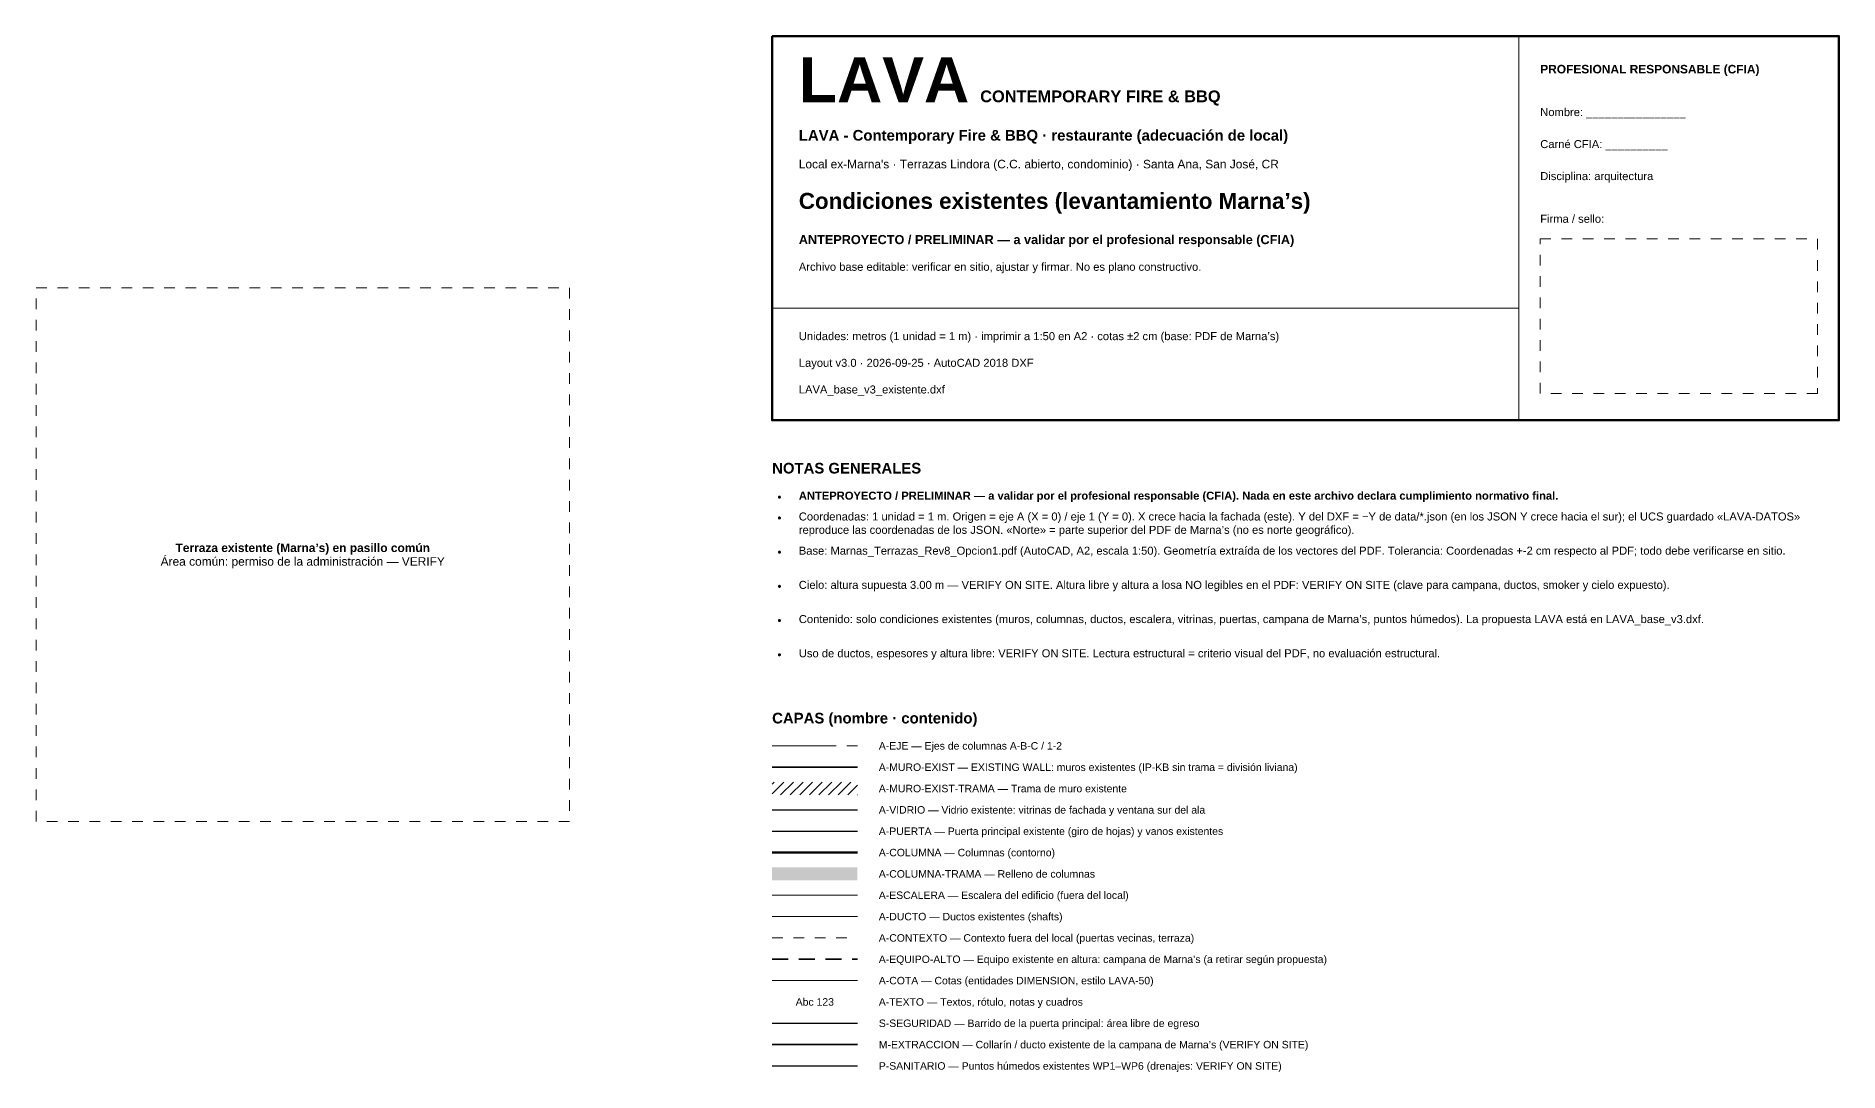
# Model space of a CAD drawing. Header units: metres. Extents: x -2.4 to 35.9, y -17.6 to 2.7.
# Drawn here: x 19.04 to 35.94, y -7.38 to 2.33 of the extents above; entities that cross this region are included whole.
import ezdxf
from ezdxf.enums import TextEntityAlignment as Align

# ---------------------------------------------------------------- set-up
doc = ezdxf.new("R2010")
doc.units = ezdxf.units.M
for name, pattern in [('LAVA_EJE', [0.9, 0.6, -0.1, 0.1, -0.1]), ('LAVA_FINO', [0.09, 0.06, -0.03]), ('LAVA_OCULTO', [0.21, 0.15, -0.06])]:
    doc.linetypes.add(name, pattern=pattern)
for name, color, linetype, lineweight in [('A-COLUMNA', 7, 'Continuous', 50), ('A-COLUMNA-TRAMA', 8, 'Continuous', 5), ('A-CONTEXTO', 9, 'LAVA_FINO', 13), ('A-COTA', 7, 'Continuous', 13), ('A-DUCTO', 8, 'Continuous', 18), ('A-EJE', 8, 'LAVA_EJE', 13), ('A-EQUIPO-ALTO', 30, 'LAVA_OCULTO', 35), ('A-ESCALERA', 8, 'Continuous', 18), ('A-MURO-EXIST', 8, 'Continuous', 35), ('A-MURO-EXIST-TRAMA', 253, 'Continuous', 5), ('A-PUERTA', 150, 'Continuous', 25), ('A-TEXTO', 7, 'Continuous', 18), ('A-VIDRIO', 4, 'Continuous', 25), ('M-EXTRACCION', 6, 'Continuous', 35), ('P-SANITARIO', 5, 'Continuous', 25), ('S-SEGURIDAD', 1, 'Continuous', 25)]:
    doc.layers.add(name, color=color, linetype=linetype, lineweight=lineweight)
doc.styles.add('LAVA', font='arial.ttf')
doc.styles.add('LAVA-B', font='arialbd.ttf')

# ---------------------------------------------------------------- blocks, each defined once
blk = doc.blocks.new('LAVA-ROTULO')
for p, q in [((7, 0), (7, -3.6)), ((0, -2.55), (7, -2.55))]:
    blk.add_line(p, q)
at = {"lineweight": 50}
blk.add_lwpolyline([(0, 0), (10, 0), (10, -3.6), (0, -3.6)], close=True, dxfattribs=at)
at = {"linetype": 'LAVA_FINO'}
blk.add_lwpolyline([(7.2, -1.9), (9.8, -1.9), (9.8, -3.35), (7.2, -3.35)], close=True, dxfattribs=at)
for s, height, style, p in [('LAVA', 0.42, 'LAVA-B', (0.25, -0.62)), ('PROFESIONAL RESPONSABLE (CFIA)', 0.08, 'LAVA-B', (7.2, -0.35)), ('CONTEMPORARY FIRE & BBQ', 0.11, 'LAVA-B', (1.95, -0.62)), ('Firma / sello:', 0.075, 'LAVA', (7.2, -1.75))]:
    blk.add_text(s, height=height, dxfattribs=dict(style=style)).set_placement(p)
for tag, p, height, style in [('PROFESIONAL', (7.2, -0.75), 0.075, 'LAVA'), ('PROYECTO', (0.25, -0.98), 0.1, 'LAVA-B'), ('CARNE_CFIA', (7.2, -1.05), 0.075, 'LAVA'), ('UBICACION', (0.25, -1.24), 0.08, 'LAVA'), ('DISCIPLINA', (7.2, -1.35), 0.075, 'LAVA'), ('DOCUMENTO', (0.25, -1.62), 0.15, 'LAVA-B'), ('ESTADO', (0.25, -1.95), 0.085, 'LAVA-B'), ('NOTA', (0.25, -2.2), 0.075, 'LAVA'), ('ESCALA', (0.25, -2.85), 0.075, 'LAVA'), ('VERSION', (0.25, -3.1), 0.075, 'LAVA'), ('ARCHIVO', (0.25, -3.35), 0.075, 'LAVA')]:
    blk.add_attdef(tag, p, '', height=height, dxfattribs=dict(style=style))

msp = doc.modelspace()

# ---------------------------------------------------------------- hatches: boundary and pattern name
at = {"layer": 'A-COLUMNA-TRAMA'}
h = msp.add_hatch(color=256, dxfattribs=at)
h.dxf.hatch_style = 1
h.paths.add_polyline_path([(26.74, -5.4625), (26.74, -5.5825), (25.94, -5.5825), (25.94, -5.4625)])
at = {"layer": 'A-MURO-EXIST-TRAMA'}
h = msp.add_hatch(dxfattribs=at)
h.set_pattern_fill('ANSI31', color=256, scale=0.02)
h.paths.add_polyline_path([(26.74, -4.6625), (26.74, -4.7825), (25.94, -4.7825), (25.94, -4.6625)])

# ---------------------------------------------------------------- linework, layer by layer
at = {"layer": 'A-COLUMNA'}
msp.add_line((25.94, -5.3225), (26.74, -5.3225), dxfattribs=at)
at = {"layer": 'A-CONTEXTO'}
msp.add_line((25.94, -6.1225), (26.74, -6.1225), dxfattribs=at)
msp.add_lwpolyline([(19.04, -0.03), (24.04, -0.03), (24.04, -5.03), (19.04, -5.03)], close=True, dxfattribs=at)
at = {"layer": 'A-COTA'}
msp.add_line((25.94, -6.5225), (26.74, -6.5225), dxfattribs=at)
at = {"layer": 'A-DUCTO'}
msp.add_line((25.94, -5.9225), (26.74, -5.9225), dxfattribs=at)
at = {"layer": 'A-EJE'}
msp.add_line((25.94, -4.3225), (26.74, -4.3225), dxfattribs=at)
at = {"layer": 'A-EQUIPO-ALTO'}
msp.add_line((25.94, -6.3225), (26.74, -6.3225), dxfattribs=at)
at = {"layer": 'A-ESCALERA'}
msp.add_line((25.94, -5.7225), (26.74, -5.7225), dxfattribs=at)
at = {"layer": 'A-MURO-EXIST'}
msp.add_line((25.94, -4.5225), (26.74, -4.5225), dxfattribs=at)
at = {"layer": 'A-PUERTA'}
msp.add_line((25.94, -5.1225), (26.74, -5.1225), dxfattribs=at)
at = {"layer": 'A-VIDRIO'}
msp.add_line((25.94, -4.9225), (26.74, -4.9225), dxfattribs=at)
at = {"layer": 'M-EXTRACCION'}
msp.add_line((25.94, -7.1225), (26.74, -7.1225), dxfattribs=at)
at = {"layer": 'P-SANITARIO'}
msp.add_line((25.94, -7.3225), (26.74, -7.3225), dxfattribs=at)
at = {"layer": 'S-SEGURIDAD'}
msp.add_line((25.94, -6.9225), (26.74, -6.9225), dxfattribs=at)

# ---------------------------------------------------------------- block references
at = {"layer": 'A-TEXTO'}
ref = msp.add_blockref('LAVA-ROTULO', (25.94, 2.33), dxfattribs=at)
ref.add_attrib('PROYECTO', 'LAVA - Contemporary Fire & BBQ · restaurante (adecuación de local)', (26.19, 1.35), dxfattribs={"height": 0.1, "style": 'LAVA-B'})
ref.add_attrib('UBICACION', "Local ex-Marna's · Terrazas Lindora (C.C. abierto, condominio) · Santa Ana, San José, CR", (26.19, 1.09), dxfattribs={"height": 0.08, "style": 'LAVA'})
ref.add_attrib('DOCUMENTO', 'Condiciones existentes (levantamiento Marna’s)', (26.19, 0.71), dxfattribs={"height": 0.15, "style": 'LAVA-B'})
ref.add_attrib('ESTADO', 'ANTEPROYECTO / PRELIMINAR — a validar por el profesional responsable (CFIA)', (26.19, 0.38), dxfattribs={"height": 0.085, "style": 'LAVA-B'})
ref.add_attrib('NOTA', 'Archivo base editable: verificar en sitio, ajustar y firmar. No es plano constructivo.', (26.19, 0.13), dxfattribs={"height": 0.075, "style": 'LAVA'})
ref.add_attrib('ESCALA', 'Unidades: metros (1 unidad = 1 m) · imprimir a 1:50 en A2 · cotas ±2 cm (base: PDF de Marna’s)', (26.19, -0.52), dxfattribs={"height": 0.075, "style": 'LAVA'})
ref.add_attrib('VERSION', 'Layout v3.0 · 2026-09-25 · AutoCAD 2018 DXF', (26.19, -0.77), dxfattribs={"height": 0.075, "style": 'LAVA'})
ref.add_attrib('ARCHIVO', 'LAVA_base_v3_existente.dxf', (26.19, -1.02), dxfattribs={"height": 0.075, "style": 'LAVA'})
ref.add_attrib('PROFESIONAL', 'Nombre: ________________', (33.14, 1.58), dxfattribs={"height": 0.075, "style": 'LAVA'})
ref.add_attrib('CARNE_CFIA', 'Carné CFIA: __________', (33.14, 1.28), dxfattribs={"height": 0.075, "style": 'LAVA'})
ref.add_attrib('DISCIPLINA', 'Disciplina: arquitectura', (33.14, 0.98), dxfattribs={"height": 0.075, "style": 'LAVA'})

# ---------------------------------------------------------------- texts
at = {"layer": 'A-CONTEXTO'}
for s, style, p in [('Área común: permiso de la administración — VERIFY', 'LAVA', (21.54, -2.594)), ('Terraza existente (Marna’s) en pasillo común', 'LAVA-B', (21.54, -2.466))]:
    msp.add_text(s, height=0.08, dxfattribs=dict(at, style=style)).set_placement(p, align=Align.MIDDLE_CENTER)
at = {"layer": 'A-TEXTO'}
for s, height, style, p in [('NOTAS GENERALES', 0.1, 'LAVA-B', (25.94, -1.72)), ('•', 0.075, 'LAVA', (25.99, -1.99)), ('•', 0.075, 'LAVA', (25.99, -2.1852)), ('•', 0.075, 'LAVA', (25.99, -2.5057)), ('•', 0.075, 'LAVA', (25.99, -2.8262)), ('•', 0.075, 'LAVA', (25.99, -3.1467)), ('•', 0.075, 'LAVA', (25.99, -3.4672)), ('CAPAS (nombre · contenido)', 0.1, 'LAVA-B', (25.94, -4.0625)), ('A-EJE — Ejes de columnas A-B-C / 1-2', 0.07, 'LAVA', (26.94, -4.3225)), ('A-MURO-EXIST — EXISTING WALL: muros existentes (IP-KB sin trama = división liviana)', 0.07, 'LAVA', (26.94, -4.5225)), ('A-MURO-EXIST-TRAMA — Trama de muro existente', 0.07, 'LAVA', (26.94, -4.7225)), ('A-VIDRIO — Vidrio existente: vitrinas de fachada y ventana sur del ala', 0.07, 'LAVA', (26.94, -4.9225)), ('A-PUERTA — Puerta principal existente (giro de hojas) y vanos existentes', 0.07, 'LAVA', (26.94, -5.1225)), ('A-COLUMNA — Columnas (contorno)', 0.07, 'LAVA', (26.94, -5.3225)), ('A-COLUMNA-TRAMA — Relleno de columnas', 0.07, 'LAVA', (26.94, -5.5225)), ('A-ESCALERA — Escalera del edificio (fuera del local)', 0.07, 'LAVA', (26.94, -5.7225)), ('A-DUCTO — Ductos existentes (shafts)', 0.07, 'LAVA', (26.94, -5.9225)), ('A-CONTEXTO — Contexto fuera del local (puertas vecinas, terraza)', 0.07, 'LAVA', (26.94, -6.1225)), ('A-EQUIPO-ALTO — Equipo existente en altura: campana de Marna’s (a retirar según propuesta)', 0.07, 'LAVA', (26.94, -6.3225)), ('A-COTA — Cotas (entidades DIMENSION, estilo LAVA-50)', 0.07, 'LAVA', (26.94, -6.5225)), ('A-TEXTO — Textos, rótulo, notas y cuadros', 0.07, 'LAVA', (26.94, -6.7225)), ('S-SEGURIDAD — Barrido de la puerta principal: área libre de egreso', 0.07, 'LAVA', (26.94, -6.9225)), ('M-EXTRACCION — Collarín / ducto existente de la campana de Marna’s (VERIFY ON SITE)', 0.07, 'LAVA', (26.94, -7.1225)), ('P-SANITARIO — Puntos húmedos existentes WP1–WP6 (drenajes: VERIFY ON SITE)', 0.07, 'LAVA', (26.94, -7.3225))]:
    msp.add_text(s, height=height, dxfattribs=dict(at, style=style)).set_placement(p, align=Align.MIDDLE_LEFT)
at = {"layer": 'A-TEXTO', "style": 'LAVA'}
msp.add_text('Abc 123', height=0.07, dxfattribs=at).set_placement((26.34, -6.7225), align=Align.MIDDLE_CENTER)
at = {"layer": 'A-TEXTO', "color": 1, "insert": (26.19, -1.94), "char_height": 0.075, "width": 9.7, "attachment_point": 1, "style": 'LAVA-B'}
msp.add_mtext('ANTEPROYECTO / PRELIMINAR — a validar por el profesional responsable (CFIA). Nada en este archivo declara cumplimiento normativo final.', dxfattribs=at)
at = {"layer": 'A-TEXTO', "char_height": 0.075, "width": 9.7, "attachment_point": 1, "style": 'LAVA'}
for s, insert in [('Coordenadas: 1 unidad = 1 m. Origen = eje A (X = 0) / eje 1 (Y = 0). X crece hacia la fachada (este). Y del DXF = −Y de data/*.json (en los JSON Y crece hacia el sur); el UCS guardado «LAVA-DATOS» reproduce las coordenadas de los JSON. «Norte» = parte superior del PDF de Marna’s (no es norte geográfico).', (26.19, -2.1353)), ('Base: Marnas_Terrazas_Rev8_Opcion1.pdf (AutoCAD, A2, escala 1:50). Geometría extraída de los vectores del PDF. Tolerancia: Coordenadas +-2 cm respecto al PDF; todo debe verificarse en sitio.', (26.19, -2.4558)), ('Cielo: altura supuesta 3.00 m — VERIFY ON SITE. Altura libre y altura a losa NO legibles en el PDF: VERIFY ON SITE (clave para campana, ductos, smoker y cielo expuesto).', (26.19, -2.7763)), ('Contenido: solo condiciones existentes (muros, columnas, ductos, escalera, vitrinas, puertas, campana de Marna’s, puntos húmedos). La propuesta LAVA está en LAVA_base_v3.dxf.', (26.19, -3.0968)), ('Uso de ductos, espesores y altura libre: VERIFY ON SITE. Lectura estructural = criterio visual del PDF, no evaluación estructural.', (26.19, -3.4173))]:
    msp.add_mtext(s, dxfattribs=dict(at, insert=insert))

doc.saveas('drawing.dxf')
